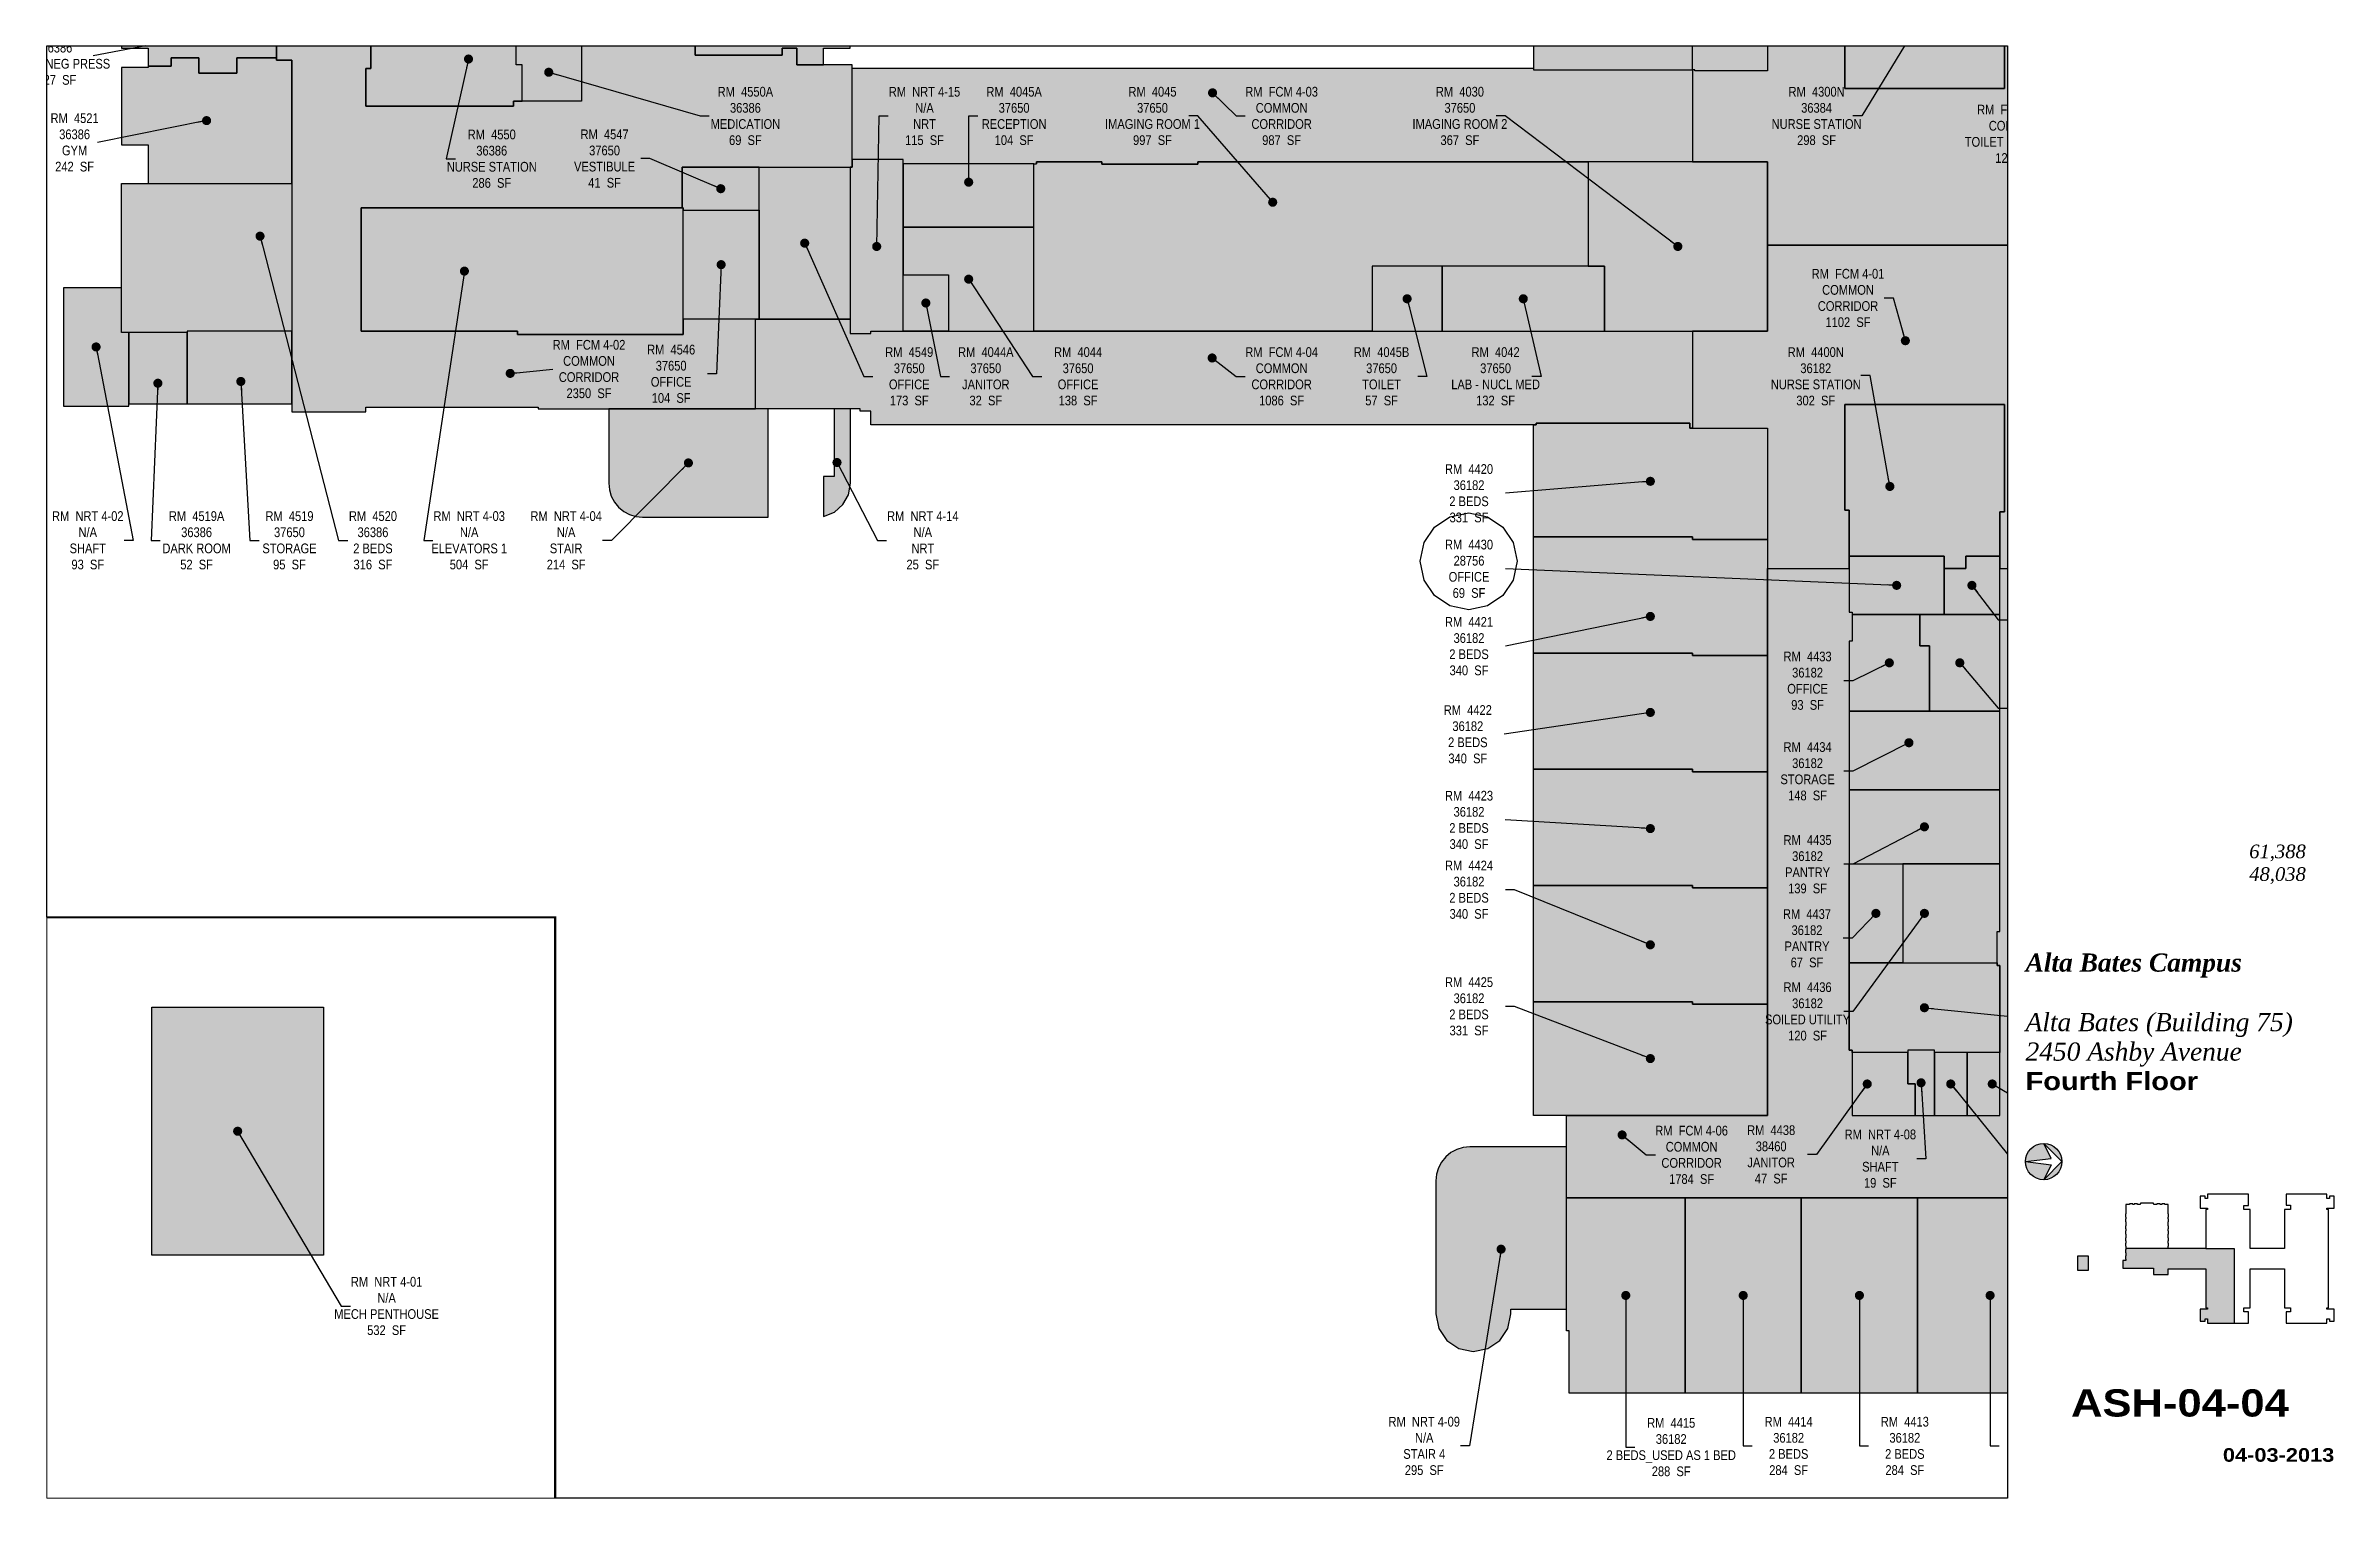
# Paper-space layout '04' of a CAD drawing. Header units: inches. Extents: x 0.9 to 16.7, y 0.5 to 10.5.
# The model-space entities are those that its viewports show. They can reach past a viewport. Long polylines and large blocks are cut down to what shows.
import ezdxf
from ezdxf.enums import TextEntityAlignment as Align

# ---------------------------------------------------------------- set-up
doc = ezdxf.new("R2010")
doc.units = ezdxf.units.IN
doc.header["$MEASUREMENT"] = 0
doc.layers.get('Defpoints').update_dxf_attribs({"color": 31})
for name, color, linetype in [('0-LABEL', 3, 'Continuous'), ('1-NRT', 200, 'Continuous'), ('1-NRT-PTN', 253, 'Continuous'), ('3-FCM', 190, 'Continuous'), ('3-FCM-PTN', 9, 'Continuous'), ('4-OCC', 6, 'Continuous'), ('4-OCC-PTN', 95, 'Continuous'), ('T-5', 5, 'Continuous'), ('T-8', 8, 'Continuous')]:
    doc.layers.add(name, color=color, linetype=linetype)
doc.layers.add('T-VWPRT', color=1, linetype='Continuous', plot=False)
doc.styles.add('ArialB', font='')
doc.styles.add('ArialN', font='ARIALN.TTF')
doc.styles.add('TimesI', font='timesi.ttf')
doc.styles.add('TimesIB', font='timesbi.ttf')
doc.styles.get('ArialB').set_extended_font_data('Arial Black')
doc.dimstyles.new('AB-195', dxfattribs={"dimscale": 195, "dimtxt": 0.070312, "dimasz": 0.0625, "dimexe": 0.0625, "dimexo": 0.125, "dimgap": 0.25, "dimtad": 0, "dimdec": 4, "dimrnd": 0.0625, "dimzin": 0, "dimdsep": 46, "dimlunit": 4, "dimtxsty": 'ArialN', "dimblk": 'ARCHTICK', "dimcen": 0.0625, "dimclrd": 256, "dimclre": 256, "dimclrt": 256, "dimadec": 0, "dimazin": 0, "dimtfac": 1, "dimtdec": 4, "dimtofl": 0, "dimtmove": 2, "dimatfit": 3, "dimldrblk": 'DOT', "dimfxl": 1, "dimfrac": 2, "dimtolj": 1, "dimtzin": 0, "dimlwd": -1, "dimlwe": -1, "dimarcsym": 0})

# ---------------------------------------------------------------- blocks, each defined once
blk = doc.blocks.new('n-arrow')
h = blk.add_hatch(color=256)
h.paths.add_polyline_path([(0, 0.125), (0.125, 0, 0.414214)])
h.paths.add_polyline_path([(0, 0.125, 0.414214), (-0.125, 0), (0.051, 0.022)])
h = blk.add_hatch(color=256)
h.paths.add_polyline_path([(0.051, -0.022), (-0.125, 0, 0.414214), (0, -0.125)])
h.paths.add_polyline_path([(0.125, 0), (0, -0.125, 0.414214)])
for p, q in [((-0.125, 0), (0.051, 0.022)), ((-0.125, 0), (0.051, -0.022)), ((0, 0.125), (0.125, 0)), ((0.051, 0.022), (0, 0.125)), ((0, -0.125), (0.125, 0)), ((0.051, -0.022), (0, -0.125))]:
    blk.add_line(p, q)
blk.add_circle((0, 0), 0.125)
blk = doc.blocks.new('AB-TB-text')
for tag, style, p in [('GROSS', 'TimesI', (1.93, 4.406)), ('USEABLE', 'TimesI', (1.93, 4.25)), ('DATE', 'ArialB', (2.125, 0.25))]:
    blk.add_attdef(tag, text='', height=0.0938, dxfattribs=dict(style=style)).set_placement(p, align=Align.RIGHT)
for tag, style, p in [('CAMPUS', 'TimesIB', (0, 3.75)), ('PAVILION', 'TimesI', (0, 3.547)), ('BUILDING', 'TimesI', (0, 3.34)), ('STREET', 'TimesI', (0, 3.137)), ('FLOOR', 'ArialB', (0, 2.934))]:
    blk.add_attdef(tag, text='', height=0.125, dxfattribs=dict(style=style)).set_placement(p, align=Align.TOP_LEFT)
at = {"style": 'ArialB'}
blk.add_attdef('DWG#', text='', height=0.188, dxfattribs=at).set_placement((1.062, 0.749), align=Align.TOP_CENTER)
blk = doc.blocks.new('_ArchTick')
at = {"const_width": 0.15}
blk.add_lwpolyline([(-0.5, -0.5), (0.5, 0.5)], dxfattribs=at)
blk = doc.blocks.new('_Dot')
at = {"lineweight": -2}
blk.add_line((-0.5, 0), (-1, 0), dxfattribs=at)
at = {"const_width": 0.5}
blk.add_lwpolyline([(-0.25, 0, 1), (0.25, 0, 1)], format="xyb", close=True, dxfattribs=at)

msp = doc.modelspace()

# ---------------------------------------------------------------- hatches: boundary and pattern name
at = {"layer": '1-NRT-PTN'}
for points in [[(3687, 3318), (3687, 3307.5), (3684, 3307.5), (3684, 3084), (3712, 3084), (3712, 3087.2), (3755.5, 3087.2), (3755.5, 3318)], [(1551.5, 3257.5), (1781.7, 3257.5), (1781.7, 2924.5), (1551.5, 2924.5)], [(3459.8, 3253), (3027.5, 3253), (3027.5, 3087.2), (3237.3, 3087.2), (3237.3, 3082.8), (3459.8, 3082.8)], [(2627.8, 3145.7), (2627.8, 2986.5), (2715.5, 2986.5), (2715.5, 3085.6), (2705.8, 3085.6), (2705.8, 3145.7)], [(5104.3, 2122), (5104.3, 2076.5), (5114, 2076.5), (5114, 2034.2), (5140, 2034.2), (5140, 2122)]]:
    msp.add_hatch(color=256, dxfattribs=at).paths.add_polyline_path(points)
h = msp.add_hatch(color=256, dxfattribs=at)
edge = h.paths.add_edge_path()
edge.add_line((3405.5, 2837.5), (3574, 2837.5))
edge.add_line((3574, 2837.5), (3574, 2898.5))
edge.add_line((3574, 2898.5), (3574, 2911))
edge.add_line((3574, 2911), (3574, 2983.2))
edge.add_line((3574, 2983.2), (3360, 2983.2))
edge.add_line((3360, 2983.2), (3360, 2976.7))
edge.add_line((3360, 2976.7), (3360, 2913))
edge.add_line((3360, 2913), (3360, 2883))
edge.add_arc((3405.5, 2883), 45.5, 179.9999, 270)
h = msp.add_hatch(color=256, dxfattribs=at)
edge = h.paths.add_edge_path()
edge.add_line((3684.5, 2883), (3684.5, 2983.2))
edge.add_line((3684.5, 2983.2), (3662.5, 2983.2))
edge.add_line((3662.5, 2983.2), (3662.5, 2892))
edge.add_line((3662.5, 2892), (3648.5, 2892))
edge.add_line((3648.5, 2892), (3648.5, 2838.5))
edge.add_arc((3639, 2883), 45.5, 282.0515, 360)
h = msp.add_hatch(color=256, dxfattribs=at)
edge = h.paths.add_edge_path()
edge.add_line((4646, 1774.2), (4646, 1992))
edge.add_line((4646, 1992), (4516, 1992))
edge.add_arc((4516, 1946.5), 45.5, 90, 180)
edge.add_line((4470.5, 1946.5), (4470.5, 1767.7))
edge.add_arc((4520.9, 1767.7), 50.4, 180, 360)
edge.add_line((4571.3, 1767.7), (4571.3, 1774.2))
edge.add_line((4571.3, 1774.2), (4646, 1774.2))
at = {"layer": '3-FCM-PTN'}
for points in [[(3458.7, 3253), (3458.7, 3307.5), (3687, 3307.5), (3687, 3444.7), (3612.5, 3444.7), (3612.5, 3467.5), (3593, 3467.5), (3593, 3457.7), (3476, 3457.7), (3476, 3519.5), (3456.5, 3519.5), (3456.5, 3682), (3476, 3682), (3476, 3808.7), (3456.5, 3808.7), (3456.5, 3908.7), (3355.8, 3908.7), (3355.8, 3851), (3349.3, 3851), (3349.3, 3838), (3040.5, 3838), (3040.5, 3909.5), (2933.3, 3909.5), (2933.3, 3805.5), (2913.8, 3805.5), (2913.8, 3678.7), (2933.3, 3678.7), (2933.3, 3568.3), (3040.5, 3568.3), (3040.5, 3610.5), (3060, 3610.5), (3060, 3662.5), (3040.5, 3662.5), (3040.5, 3717.7), (3066.5, 3717.7), (3066.5, 3753.5), (3323.3, 3753.5), (3323.3, 3717.7), (3349.3, 3717.7), (3349.3, 3568.2), (3323.3, 3568.2), (3323.3, 3396), (3232.3, 3396), (3232.3, 3389.5), (3034, 3389.5), (3034, 3440), (3040.5, 3440), (3040.5, 3568.2), (2933.3, 3568.2), (2933.3, 3516.2), (2913.8, 3516.2), (2913.8, 3451.2), (2934.3, 3451.2), (2934.3, 2979), (3033.8, 2979), (3033.8, 2985.3), (3265.3, 2985.3), (3265.3, 2983.2), (3557.2, 2983.2), (3557.2, 3103.5), (3459.8, 3103.5), (3459.8, 3082.8), (3237.3, 3082.8), (3237.3, 3087.2), (3027.5, 3087.2), (3027.5, 3253)], [(3687, 3318), (3687, 3440.5), (4601.5, 3440.5), (4601.5, 3438.2), (4815, 3438.3), (4815, 3314.7), (4151, 3314.7), (4151, 3311.5), (4022, 3311.5), (4022, 3314.7), (3934.3, 3314.7), (3934.3, 3312), (3755.5, 3311.5), (3755.5, 3318)], [(4915.8, 3202.6), (4915.8, 3087.2), (4815, 3087.2), (4815, 2957.2), (4915.8, 2957.2), (4915.8, 2768.7), (5025.5, 2768.7), (5025.5, 2846.8), (5019.8, 2846.8), (5019.8, 2988.8), (5234.3, 2988.8), (5234.3, 2844.8), (5227.8, 2844.8), (5227.8, 2768.7), (5338.3, 2768.7), (5338.3, 2957.2), (5387, 2957.2), (5387, 3090.5), (5370.8, 3090.5), (5370.8, 3155.5), (5335, 3155.5), (5335, 3202.6)], [(3557.2, 2983.2), (3557.2, 3103.5), (3684, 3103.5), (3684, 3084), (3712, 3084), (3712, 3087.2), (4815, 3087.2), (4815, 2957.2), (4811.8, 2957.2), (4811.8, 2963.7), (4605.5, 2963.7), (4605.5, 2961.5), (3711.9, 2961.5), (3712, 2980), (3697.5, 2980), (3697.5, 2983.2)], [(4915.8, 2768.7), (5025.5, 2768.7), (5025.5, 2710.2), (5029.5, 2710.2), (5029.5, 2671.2), (5025.5, 2671.2), (5025.5, 2122), (5029.5, 2122), (5029.5, 2034.2), (5227.8, 2034.2), (5227.8, 2235.7), (5224.5, 2235.7), (5224.5, 2281.2), (5227.8, 2281.2), (5227.8, 2768.7), (5338.3, 2768.7), (5338.3, 2034.2), (5500.8, 2034.2), (5500.8, 1923.7), (4646, 1923.7), (4646, 2034.2), (4915.8, 2034.2)]]:
    msp.add_hatch(color=256, dxfattribs=at).paths.add_polyline_path(points)
at = {"layer": '4-OCC-PTN'}
for color, points in [(237, [(5335, 3202.6), (5335, 3318), (5387, 3318), (5387, 3444.7), (5338.3, 3444.7), (5338.3, 4367.7), (5500.8, 4367.7), (5500.8, 4478.2), (5227.8, 4478.2), (5227.8, 3557.2), (5234.3, 3557.2), (5234.3, 3413.2), (5019.8, 3413.2), (5019.8, 3557.2), (5026.3, 3557.2), (5026.3, 4180), (5029.5, 4180), (5029.5, 4223), (5026.3, 4223), (5026.3, 4280), (5019.8, 4280), (5019.8, 4310.5), (5029.5, 4310.5), (5029.5, 4367.7), (5227.7, 4367.7), (5227.7, 4478.2), (4646, 4478.2), (4646, 4367.7), (4915.8, 4367.7), (4915.8, 3436.8), (4818.3, 3436.8), (4818.3, 3438.2), (4815, 3438.3), (4815, 3314.7), (4915.8, 3314.7), (4915.8, 3202.6)]), (21, [(2918.6, 3599.1), (2705.8, 3599.1), (2705.8, 3467.5), (2741.5, 3467.5), (2741.5, 3443.2), (2772.5, 3443.2), (2772.5, 3454.5), (2809.8, 3454.5), (2809.8, 3433.8), (2860.8, 3433.8), (2860.8, 3454.5), (2913.8, 3454.5), (2913.8, 3516.2), (2933.3, 3516.2), (2933.3, 3599.1)]), (21, [(3456.5, 3599.1), (3456.5, 3519.5), (3476, 3519.5), (3476, 3457.7), (3593, 3457.7), (3593, 3467.5), (3612.5, 3467.5), (3612.5, 3444.7), (3648.3, 3444.7), (3648.3, 3467.5), (3684, 3467.5), (3684, 3599.1)]), (237, [(5026.3, 3617), (5026.3, 3557.2), (5019.8, 3557.2), (5019.8, 3413.2), (5234.3, 3413.2), (5234.3, 3557.2), (5227.8, 3557.2), (5227.8, 3617)]), (21, [(3108.8, 3578), (3108.8, 3565), (3040.5, 3565), (3040.5, 3440), (3034, 3440), (3034, 3389.5), (3232.3, 3389.5), (3232.3, 3396), (3243.6, 3396), (3243.6, 3444.7), (3235.5, 3444.7), (3235.5, 3513), (3323.3, 3513), (3323.3, 3565), (3235.5, 3565), (3235.5, 3578)]), (237, [(4811.8, 3513), (4915.8, 3513), (4915.8, 3594.2), (4814.5, 3594.2), (4814.5, 3591), (4601.5, 3591), (4601.5, 3438.2), (4815, 3438.3), (4815, 3477.3), (4811.8, 3477.3)]), (21, [(3243.6, 3396), (3243.6, 3444.7), (3235.5, 3444.7), (3235.5, 3513), (3323.3, 3513), (3323.3, 3396)]), (237, [(4811.8, 3513), (4811.8, 3477.3), (4815, 3477.3), (4815, 3438.3), (4818.3, 3438.3), (4818.3, 3436.8), (4915.8, 3436.8), (4915.8, 3513)]), (21, [(2913.8, 3454.5), (2860.8, 3454.5), (2860.8, 3433.8), (2809.8, 3433.8), (2809.8, 3454.5), (2774, 3454.5), (2772.5, 3454.5), (2772.5, 3444.7), (2772.5, 3443.2), (2741.5, 3443.2), (2741.5, 3441.5), (2705.8, 3441.5), (2705.8, 3337.5), (2741.5, 3337.5), (2741.5, 3285.5), (2934.3, 3285.5), (2934.3, 3451.2), (2913.8, 3451.2)]), (57, [(3459.8, 3249.8), (3562.1, 3249.8), (3562.1, 3307.5), (3458.7, 3307.5), (3458.7, 3253), (3459.8, 3253)]), (57, [(3562.1, 3307.5), (3684, 3307.5), (3684, 3103.5), (3562.1, 3103.5)]), (57, [(3931, 3273), (3931, 3312), (3755.5, 3312), (3755.5, 3227), (3931, 3227)]), (57, [(4385, 3174.4), (4385, 3087.2), (3931, 3087.2), (3931, 3312), (3934.3, 3312), (3934.3, 3314.7), (4022, 3314.7), (4022, 3311.5), (4151, 3311.5), (4151, 3314.7), (4675.3, 3314.7), (4675.3, 3174.4), (4385, 3174.4)]), (57, [(4675.3, 3314.7), (4675.3, 3174.4), (4696.9, 3174.4), (4696.9, 3087.2), (4915.8, 3087.2), (4915.8, 3314.7)]), (21, [(2715.5, 3085.6), (2705.8, 3085.6), (2705.8, 3282.2), (2705.8, 3285.5), (2934.3, 3285.5), (2934.3, 3087.2), (2793.8, 3087.2), (2793.8, 3085.6)]), (57, [(3562.1, 3249.8), (3562.1, 3103.5), (3459.8, 3103.5), (3459.8, 3249.8)]), (57, [(3816.2, 3087.2), (3931, 3087.2), (3931, 3227), (3755.5, 3227), (3755.5, 3162.9), (3816.2, 3162.9)]), (57, [(4385, 3174.4), (4385, 3087.2), (4479.1, 3087.2), (4479.1, 3174.4), (4385, 3174.4)]), (57, [(4479.1, 3174.4), (4479.1, 3087.2), (4696.9, 3087.2), (4696.9, 3174.4)]), (57, [(3816.2, 3162.9), (3816.2, 3087.2), (3755.5, 3087.2), (3755.5, 3162.9)]), (21, [(2715.5, 3085.6), (2715.5, 2989.7), (2793.8, 2989.7), (2793.8, 3085.6)]), (57, [(2933.5, 3087.2), (2793.8, 3087.2), (2793.8, 2989.7), (2934.3, 2989.7), (2934.3, 3087.2)]), (208, [(5019.8, 2988.8), (5019.8, 2846.8), (5025.5, 2846.8), (5025.5, 2785), (5153, 2785), (5153, 2772), (5153, 2768.7), (5182.3, 2768.7), (5182.3, 2785), (5227.8, 2785), (5227.8, 2844.8), (5234.3, 2844.8), (5234.3, 2988.8)]), (208, [(4915.8, 2807.7), (4815, 2807.7), (4815, 2811), (4601.5, 2811), (4601.5, 2961.5), (4605.5, 2961.5), (4605.5, 2963.7), (4811.8, 2963.7), (4811.8, 2957.2), (4915.8, 2957.2)]), (208, [(4915.8, 2651.7), (4815, 2651.7), (4815, 2655), (4601.5, 2655), (4601.5, 2811), (4815, 2811), (4815, 2807.7), (4915.8, 2807.7)]), (22, [(5029.5, 2707), (5153, 2707), (5153, 2785), (5025.5, 2785), (5025.5, 2710.2), (5029.5, 2710.2)]), (208, [(5153, 2707), (5227.8, 2707), (5227.8, 2785), (5182.3, 2785), (5182.3, 2768.7), (5153, 2768.7)]), (208, [(5133.5, 2577), (5133.5, 2664.7), (5120.5, 2664.7), (5120.5, 2687.5), (5120.5, 2707), (5029.5, 2707), (5029.5, 2671.2), (5025.5, 2671.2), (5025.5, 2577)]), (53, [(5120.5, 2707), (5120.5, 2687.5), (5120.5, 2664.7), (5133.5, 2664.7), (5133.5, 2577), (5227.8, 2577), (5227.8, 2707)]), (208, [(4915.8, 2495.7), (4815, 2495.7), (4815, 2499), (4601.5, 2499), (4601.5, 2655), (4815, 2655), (4815, 2651.7), (4915.8, 2651.7)]), (208, [(5025.5, 2471.4), (5227.8, 2471.4), (5227.8, 2577), (5025.5, 2577)]), (208, [(4915.8, 2339.7), (4815, 2339.7), (4815, 2343), (4601.5, 2343), (4601.5, 2499), (4815, 2499), (4815, 2495.7), (4915.8, 2495.7)]), (208, [(5025.5, 2471.4), (5025.5, 2372.2), (5227.8, 2372.2), (5227.8, 2471.4)]), (208, [(5097.5, 2239), (5025.5, 2239), (5025.5, 2372.2), (5097.5, 2372.2)]), (208, [(5097.5, 2239), (5224.5, 2239), (5224.5, 2281.2), (5227.8, 2281.2), (5227.8, 2372.2), (5097.5, 2372.2)]), (208, [(4915.8, 2183.7), (4815, 2183.7), (4815, 2187), (4601.5, 2187), (4601.5, 2343), (4815, 2343), (4815, 2339.7), (4915.8, 2339.7)]), (53, [(5227.8, 2118.7), (5140, 2118.7), (5140, 2122), (5104.3, 2122), (5104.3, 2118.7), (5029.5, 2118.7), (5029.5, 2122), (5025.5, 2122), (5025.5, 2239), (5224.5, 2239), (5224.5, 2235.7), (5227.8, 2235.7)]), (208, [(4915.8, 2183.7), (4915.8, 2034.2), (4601.5, 2034.2), (4601.5, 2187), (4815, 2187), (4815, 2183.7)]), (201, [(5114, 2034.2), (5114, 2076.5), (5104.3, 2076.5), (5104.3, 2118.7), (5029.5, 2118.7), (5029.5, 2034.2)]), (208, [(5183.9, 2034.2), (5183.9, 2118.7), (5140, 2118.7), (5140, 2034.2)]), (53, [(5183.9, 2034.2), (5227.8, 2034.2), (5227.8, 2118.7), (5183.9, 2118.7)]), (208, [(4805.3, 1923.7), (4805.3, 1661.5), (4649.5, 1661.5), (4649.5, 1745), (4646, 1745), (4646, 1923.7)]), (208, [(4961.3, 1923.7), (4961.3, 1661.5), (4805.3, 1661.5), (4805.3, 1923.7)]), (208, [(5117.3, 1923.7), (5117.3, 1661.5), (4961.3, 1661.5), (4961.3, 1923.7)]), (208, [(5273.3, 1923.7), (5273.3, 1661.5), (5117.3, 1661.5), (5117.3, 1923.7)])]:
    msp.add_hatch(color=color, dxfattribs=at).paths.add_polyline_path(points)

# ---------------------------------------------------------------- linework, layer by layer
at = {"layer": '1-NRT'}
for points in [[(3687, 3318), (3687, 3307.5), (3684, 3307.5), (3684, 3084), (3712, 3084), (3712, 3087.2), (3755.5, 3087.2), (3755.5, 3318)], [(1551.5, 3257.5), (1781.7, 3257.5), (1781.7, 2924.5), (1551.5, 2924.5)], [(3459.8, 3253), (3027.5, 3253), (3027.5, 3087.2), (3237.3, 3087.2), (3237.3, 3082.8), (3459.8, 3082.8)], [(2627.8, 3145.7), (2627.8, 2986.5), (2715.5, 2986.5), (2715.5, 3085.6), (2705.8, 3085.6), (2705.8, 3145.7)], [(5104.3, 2122), (5104.3, 2076.5), (5114, 2076.5), (5114, 2034.2), (5140, 2034.2), (5140, 2122)]]:
    msp.add_lwpolyline(points, close=True, dxfattribs=at)
for points in [[(3405.5, 2837.5), (3574, 2837.5), (3574, 2898.5), (3574, 2911), (3574, 2983.2), (3360, 2983.2), (3360, 2976.7), (3360, 2976.7), (3360, 2913), (3360, 2913), (3360, 2883, 0.414214)], [(3684.5, 2883), (3684.5, 2983.2), (3662.5, 2983.2), (3662.5, 2892), (3648.5, 2892), (3648.5, 2838.5, 0.353866)], [(4646, 1774.2), (4646, 1992), (4516, 1992, 0.414214), (4470.5, 1946.5), (4470.5, 1767.7, 1), (4571.3, 1767.7), (4571.3, 1774.2)]]:
    msp.add_lwpolyline(points, format="xyb", close=True, dxfattribs=at)
at = {"layer": '3-FCM'}
for points in [[(3323.3, 3568.2), (3323.3, 3396), (3232.3, 3396), (3232.3, 3389.5), (3034, 3389.5), (3034, 3440), (3040.5, 3440), (3040.5, 3568.2)], [(2913.8, 3516.2), (2913.8, 3451.2), (2934.3, 3451.2), (2934.3, 2979), (3033.8, 2979), (3033.8, 2985.3), (3265.3, 2985.3), (3265.3, 2983.2), (3557.2, 2983.2), (3557.2, 3103.5), (3459.8, 3103.5), (3459.8, 3082.8), (3237.3, 3082.8), (3237.3, 3087.2), (3027.5, 3087.2), (3027.5, 3253), (3458.7, 3253), (3458.7, 3253), (3458.7, 3307.5), (3687, 3307.5), (3687, 3444.7), (3612.5, 3444.7), (3612.5, 3467.5), (3593, 3467.5), (3593, 3457.7), (3476, 3457.7), (3476, 3519.5)]]:
    msp.add_lwpolyline(points, dxfattribs=at)
for points in [[(3687, 3318), (3687, 3440.5), (4601.5, 3440.5), (4601.5, 3438.2), (4815, 3438.3), (4815, 3314.7), (4151, 3314.7), (4151, 3311.5), (4022, 3311.5), (4022, 3314.7), (3934.3, 3314.7), (3934.3, 3312), (3755.5, 3311.5), (3755.5, 3318)], [(4915.8, 3202.6), (4915.8, 3087.2), (4815, 3087.2), (4815, 2957.2), (4915.8, 2957.2), (4915.8, 2768.7), (5025.5, 2768.7), (5025.5, 2846.8), (5019.8, 2846.8), (5019.8, 2988.8), (5234.3, 2988.8), (5234.3, 2844.8), (5227.8, 2844.8), (5227.8, 2768.7), (5338.3, 2768.7), (5338.3, 2957.2), (5387, 2957.2), (5387, 3090.5), (5370.8, 3090.5), (5370.8, 3155.5), (5335, 3155.5), (5335, 3202.6)], [(3557.2, 2983.2), (3557.2, 3103.5), (3684, 3103.5), (3684, 3084), (3712, 3084), (3712, 3087.2), (4815, 3087.2), (4815, 2957.2), (4811.8, 2957.2), (4811.8, 2963.7), (4605.5, 2963.7), (4605.5, 2961.5), (3711.9, 2961.5), (3712, 2980), (3697.5, 2980), (3697.5, 2983.2)], [(4915.8, 2768.7), (5025.5, 2768.7), (5025.5, 2710.2), (5029.5, 2710.2), (5029.5, 2671.2), (5025.5, 2671.2), (5025.5, 2122), (5029.5, 2122), (5029.5, 2034.2), (5227.8, 2034.2), (5227.8, 2235.7), (5224.5, 2235.7), (5224.5, 2281.2), (5227.8, 2281.2), (5227.8, 2768.7), (5338.3, 2768.7), (5338.3, 2034.2), (5500.8, 2034.2), (5500.8, 1923.7), (4646, 1923.7), (4646, 2034.2), (4915.8, 2034.2)]]:
    msp.add_lwpolyline(points, close=True, dxfattribs=at)
at = {"layer": '4-OCC'}
for points in [[(5234.3, 3557.2), (5234.3, 3413.2), (5019.8, 3413.2), (5019.8, 3557.2)], [(4915.8, 4367.7), (4915.8, 3436.8), (4818.3, 3436.8), (4818.3, 3438.2), (4815, 3438.3), (4815, 3314.7), (4915.8, 3314.7), (4915.8, 3202.6), (5335, 3202.6)], [(4815, 3438.3), (4815, 3474.1), (4815, 3477.3), (4811.8, 3477.3), (4811.8, 3513), (4915.8, 3513), (4915.8, 3436.8), (4818.3, 3436.8), (4818.3, 3438.3), (4815, 3438.3)], [(2913.8, 3454.5), (2860.8, 3454.5), (2860.8, 3433.8), (2809.8, 3433.8), (2809.8, 3454.5), (2774, 3454.5), (2772.5, 3454.5), (2772.5, 3444.7), (2772.5, 3443.2), (2741.5, 3443.2), (2741.5, 3441.5), (2705.8, 3441.5), (2705.8, 3337.5), (2741.5, 3337.5), (2741.5, 3285.5), (2934.3, 3285.5), (2934.3, 3451.2), (2913.8, 3451.2), (2913.8, 3454.5)], [(4915.8, 2651.7), (4815, 2651.7), (4815, 2655), (4601.5, 2655), (4601.5, 2811), (4815, 2811), (4815, 2807.7), (4915.8, 2807.7), (4915.8, 2651.7)], [(5029.5, 2707), (5153, 2707), (5153, 2785), (5025.5, 2785), (5025.5, 2710.2), (5029.5, 2710.2), (5029.5, 2707)], [(5133.5, 2577), (5133.5, 2664.7), (5120.5, 2664.7), (5120.5, 2687.5), (5120.5, 2687.5), (5120.5, 2707), (5029.5, 2707), (5029.5, 2671.2), (5025.5, 2671.2), (5025.5, 2577), (5133.5, 2577)], [(5097.5, 2239), (5224.5, 2239), (5224.5, 2281.2), (5227.8, 2281.2), (5227.8, 2372.2), (5097.5, 2372.2), (5097.5, 2239)]]:
    msp.add_lwpolyline(points, dxfattribs=at)
for points in [[(2918.6, 3599.1), (2705.8, 3599.1), (2705.8, 3467.5), (2741.5, 3467.5), (2741.5, 3443.2), (2772.5, 3443.2), (2772.5, 3454.5), (2809.8, 3454.5), (2809.8, 3433.8), (2860.8, 3433.8), (2860.8, 3454.5), (2913.8, 3454.5), (2913.8, 3516.2), (2933.3, 3516.2), (2933.3, 3599.1)], [(3456.5, 3599.1), (3456.5, 3519.5), (3476, 3519.5), (3476, 3457.7), (3593, 3457.7), (3593, 3467.5), (3612.5, 3467.5), (3612.5, 3444.7), (3648.3, 3444.7), (3648.3, 3467.5), (3684, 3467.5), (3684, 3599.1)], [(5026.3, 3617), (5026.3, 3557.2), (5019.8, 3557.2), (5019.8, 3413.2), (5234.3, 3413.2), (5234.3, 3557.2), (5227.8, 3557.2), (5227.8, 3617)], [(3108.8, 3578), (3108.8, 3565), (3040.5, 3565), (3040.5, 3440), (3034, 3440), (3034, 3389.5), (3232.3, 3389.5), (3232.3, 3396), (3243.6, 3396), (3243.6, 3444.7), (3235.5, 3444.7), (3235.5, 3513), (3323.3, 3513), (3323.3, 3565), (3235.5, 3565), (3235.5, 3578)], [(4915.8, 3594.2), (4814.5, 3594.2), (4814.5, 3591), (4601.5, 3591), (4601.5, 3438.2), (4815, 3438.3), (4815, 3477.3), (4811.8, 3477.3), (4811.8, 3513), (4915.8, 3513)], [(3243.6, 3396), (3243.6, 3444.7), (3235.5, 3444.7), (3235.5, 3513), (3323.3, 3513), (3323.3, 3396)], [(3459.8, 3249.8), (3562.1, 3249.8), (3562.1, 3307.5), (3458.7, 3307.5), (3458.7, 3253), (3459.8, 3253), (3459.8, 3249.8)], [(3562.1, 3307.5), (3684, 3307.5), (3684, 3103.5), (3562.1, 3103.5)], [(3931, 3273), (3931, 3312), (3755.5, 3312), (3755.5, 3227), (3931, 3227)], [(4385, 3174.4), (4385, 3087.2), (3931, 3087.2), (3931, 3312), (3934.3, 3312), (3934.3, 3314.7), (4022, 3314.7), (4022, 3311.5), (4151, 3311.5), (4151, 3314.7), (4675.3, 3314.7), (4675.3, 3174.4), (4675.3, 3174.4), (4675.3, 3174.4), (4385, 3174.4)], [(4675.3, 3314.7), (4675.3, 3174.4), (4696.9, 3174.4), (4696.9, 3087.2), (4915.8, 3087.2), (4915.8, 3314.7), (4675.3, 3314.7)], [(2715.5, 3085.6), (2705.8, 3085.6), (2705.8, 3282.2), (2705.8, 3285.5), (2934.3, 3285.5), (2934.3, 3087.2), (2793.8, 3087.2), (2793.8, 3085.6)], [(3562.1, 3249.8), (3562.1, 3103.5), (3459.8, 3103.5), (3459.8, 3249.8)], [(3816.2, 3087.2), (3931, 3087.2), (3931, 3227), (3755.5, 3227), (3755.5, 3162.9), (3816.2, 3162.9)], [(4385, 3174.4), (4385, 3087.2), (4479.1, 3087.2), (4479.1, 3174.4), (4385, 3174.4)], [(4479.1, 3174.4), (4479.1, 3087.2), (4696.9, 3087.2), (4696.9, 3174.4), (4479.1, 3174.4)], [(3816.2, 3162.9), (3816.2, 3087.2), (3755.5, 3087.2), (3755.5, 3162.9), (3816.2, 3162.9)], [(2715.5, 3085.6), (2715.5, 2989.7), (2793.8, 2989.7), (2793.8, 3085.6)], [(2933.5, 3087.2), (2793.8, 3087.2), (2793.8, 2989.7), (2934.3, 2989.7), (2934.3, 3087.2)], [(5019.8, 2988.8), (5019.8, 2846.8), (5025.5, 2846.8), (5025.5, 2785), (5153, 2785), (5153, 2772), (5153, 2768.7), (5182.3, 2768.7), (5182.3, 2785), (5227.8, 2785), (5227.8, 2844.8), (5234.3, 2844.8), (5234.3, 2988.8)], [(4915.8, 2807.7), (4815, 2807.7), (4815, 2811), (4601.5, 2811), (4601.5, 2961.5), (4605.5, 2961.5), (4605.5, 2963.7), (4811.8, 2963.7), (4811.8, 2957.2), (4915.8, 2957.2)], [(5153, 2707), (5227.8, 2707), (5227.8, 2785), (5182.3, 2785), (5182.3, 2768.7), (5153, 2768.7)], [(5120.5, 2707), (5120.5, 2687.5), (5120.5, 2687.5), (5120.5, 2664.7), (5133.5, 2664.7), (5133.5, 2577), (5227.8, 2577), (5227.8, 2707)], [(4915.8, 2495.7), (4815, 2495.7), (4815, 2499), (4601.5, 2499), (4601.5, 2655), (4815, 2655), (4815, 2651.7), (4915.8, 2651.7)], [(5025.5, 2471.4), (5227.8, 2471.4), (5227.8, 2577), (5025.5, 2577)], [(4915.8, 2339.7), (4815, 2339.7), (4815, 2343), (4601.5, 2343), (4601.5, 2499), (4815, 2499), (4815, 2495.7), (4915.8, 2495.7)], [(5025.5, 2471.4), (5025.5, 2372.2), (5227.8, 2372.2), (5227.8, 2471.4)], [(5097.5, 2239), (5025.5, 2239), (5025.5, 2372.2), (5097.5, 2372.2)], [(4915.8, 2183.7), (4815, 2183.7), (4815, 2187), (4601.5, 2187), (4601.5, 2343), (4815, 2343), (4815, 2339.7), (4915.8, 2339.7)], [(5227.8, 2118.7), (5140, 2118.7), (5140, 2122), (5104.3, 2122), (5104.3, 2118.7), (5029.5, 2118.7), (5029.5, 2122), (5025.5, 2122), (5025.5, 2239), (5224.5, 2239), (5224.5, 2235.7), (5227.8, 2235.7)], [(4915.8, 2183.7), (4915.8, 2034.2), (4601.5, 2034.2), (4601.5, 2187), (4815, 2187), (4815, 2183.7)], [(5114, 2034.2), (5114, 2076.5), (5104.3, 2076.5), (5104.3, 2118.7), (5029.5, 2118.7), (5029.5, 2034.2)], [(5183.9, 2034.2), (5183.9, 2118.7), (5140, 2118.7), (5140, 2034.2)], [(5183.9, 2034.2), (5227.8, 2034.2), (5227.8, 2118.7), (5183.9, 2118.7)], [(4805.3, 1923.7), (4805.3, 1661.5), (4649.5, 1661.5), (4649.5, 1745), (4646, 1745), (4646, 1923.7)], [(4961.3, 1923.7), (4961.3, 1661.5), (4805.3, 1661.5), (4805.3, 1923.7)], [(5117.3, 1923.7), (5117.3, 1661.5), (4961.3, 1661.5), (4961.3, 1923.7)], [(5273.3, 1923.7), (5273.3, 1661.5), (5117.3, 1661.5), (5117.3, 1923.7)]]:
    msp.add_lwpolyline(points, close=True, dxfattribs=at)
at = {"layer": 'Defpoints'}
msp.add_circle((4514.7, 2778.3), 65, dxfattribs=at)

# ---------------------------------------------------------------- texts
at = {"layer": '0-LABEL', "char_height": 13, "attachment_point": 5, "style": 'ArialN'}
for s, insert in [('RM  4551\\P36386\\PCLEAN UTILITY\\P61  SF', (3402.9, 3516.6)), ('RM  4522\\P36386\\P1 BED - NEG PRESS\\P227  SF', (2619, 3457.1)), ('RM  4550A\\P36386\\PMEDICATION\\P69  SF', (3543.5, 3376.2)), ('RM  NRT 4-15\\PN/A\\PNRT\\P115  SF', (3784, 3376.2)), ('RM  4045A\\P37650\\PRECEPTION\\P104  SF', (3904.3, 3376.2)), ('RM  4045\\P37650\\PIMAGING ROOM 1\\P997  SF', (4090.1, 3376.2)), ('RM  FCM 4-03\\PCOMMON\\PCORRIDOR\\P987  SF', (4263.5, 3376.2)), ('RM  4030\\P37650\\PIMAGING ROOM 2\\P367  SF', (4502.9, 3376.2)), ('RM  4300N\\P36384\\PNURSE STATION\\P298  SF', (4981.8, 3376.2)), ('RM  FCM 4023\\PCOMMON\\PTOILET - WOMENS\\P123  SF', (5247.8, 3352.2)), ('RM  4521\\P36386\\PGYM\\P242  SF', (2642.8, 3340.7)), ('RM  4550\\P36386\\PNURSE STATION\\P286  SF', (3202.9, 3318.8)), ('RM  4547\\P37650\\PVESTIBULE\\P41  SF', (3354.4, 3319)), ('RM  FCM 4-01\\PCOMMON\\PCORRIDOR\\P1102  SF', (5024, 3131.8)), ('RM  FCM 4-02\\PCOMMON\\PCORRIDOR\\P2350  SF', (3333.5, 3036.4)), ('RM  4546\\P37650\\POFFICE\\P104  SF', (3443.8, 3030)), ('RM  4549\\P37650\\POFFICE\\P173  SF', (3763.5, 3026.6)), ('RM  4044A\\P37650\\PJANITOR\\P32  SF', (3866.3, 3026.6)), ('RM  4044\\P37650\\POFFICE\\P138  SF', (3990.2, 3026.6)), ('RM  FCM 4-04\\PCOMMON\\PCORRIDOR\\P1086  SF', (4263.5, 3026.6)), ('RM  4045B\\P37650\\PTOILET\\P57  SF', (4397.7, 3026.6)), ('RM  4042\\P37650\\PLAB - NUCL MED\\P132  SF', (4550.8, 3026.6)), ('RM  4400N\\P36182\\PNURSE STATION\\P302  SF', (4980.7, 3026.6)), ('RM  NRT 4-01\\PN/A\\PMECH PENTHOUSE\\P532  SF', (1866.6, 2856.3)), ('RM  4420\\P36182\\P2 BEDS\\P331  SF', (4515.1, 2869.6)), ('RM  NRT 4-02\\PN/A\\PSHAFT\\P93  SF', (2660.5, 2806.4)), ('RM  4519A\\P36386\\PDARK ROOM\\P52  SF', (2806.6, 2806.4)), ('RM  4519\\P37650\\PSTORAGE\\P95  SF', (2931.3, 2806.4)), ('RM  4520\\P36386\\P2 BEDS\\P316  SF', (3043.4, 2806.4)), ('RM  NRT 4-03\\PN/A\\PELEVATORS 1\\P504  SF', (3172.6, 2806.4)), ('RM  NRT 4-04\\PN/A\\PSTAIR\\P214  SF', (3302.8, 2806.4)), ('RM  NRT 4-14\\PN/A\\PNRT\\P25  SF', (3781.7, 2806.4)), ('RM  4430\\P28756\\POFFICE\\P69  SF', (4515.1, 2768.2)), ('RM  4431\\P36182\\PDICTATION\\P37  SF', (5286.7, 2699.5)), ('RM  4421\\P36182\\P2 BEDS\\P340  SF', (4515.1, 2664.3)), ('RM  4433\\P36182\\POFFICE\\P93  SF', (4969.7, 2617.9)), ('RM  4422\\P36182\\P2 BEDS\\P340  SF', (4513.5, 2546)), ('RM  4434\\P36182\\PSTORAGE\\P148  SF', (4969.7, 2496.3)), ('RM  4423\\P36182\\P2 BEDS\\P340  SF', (4515.1, 2431)), ('RM  4435\\P36182\\PPANTRY\\P139  SF', (4969.7, 2371.5)), ('RM  4424\\P36182\\P2 BEDS\\P340  SF', (4515.1, 2337.3)), ('RM  4437\\P36182\\PPANTRY\\P67  SF', (4968.9, 2272.1)), ('RM  4425\\P36182\\P2 BEDS\\P331  SF', (4515.1, 2180.7)), ('RM  4436\\P36182\\PSOILED UTILITY\\P120  SF', (4969.7, 2173.9)), ('RM  FCM 4-06\\PCOMMON\\PCORRIDOR\\P1784  SF', (4814, 1981.3)), ('RM  4438\\P38460\\PJANITOR\\P47  SF', (4920.8, 1981.9)), ('RM  NRT 4-08\\PN/A\\PSHAFT\\P19  SF', (5067.4, 1976.2)), ('RM  NRT 4-09\\PN/A\\PSTAIR 4\\P295  SF', (4455, 1590.5)), ('RM  4414\\P36182\\P2 BEDS\\P284  SF', (4944.3, 1590.5)), ('RM  4413\\P36182\\P2 BEDS\\P284  SF', (5100.3, 1590.5)), ('RM  4412\\P36182\\P2 BEDS\\P284  SF', (5275.8, 1590.5)), ('RM  4415\\P36182\\P2 BEDS_USED AS 1 BED\\P288  SF', (4786.6, 1588.9))]:
    msp.add_mtext(s, dxfattribs=dict(at, insert=insert))

# ---------------------------------------------------------------- leaders
at = {"layer": '0-LABEL', "annotation_type": 0, "has_hookline": 1}
for points, hookline_direction, text_width in [([(4870.1, 3483.5), (4559.5, 3744.5), (4547.3, 3744.5)], 1, 91.1), ([(5127, 3515.1), (5042.7, 3376.2), (5030.5, 3376.2)], 1, 118.4), ([(2803.4, 3482.8), (2667.8, 3457.1)], 1, 140.8), ([(3171.7, 3452.7), (3141.9, 3318.8), (3154.1, 3318.8)], 0, 118.4), ([(3279.4, 3434.9), (3482.6, 3376.2), (3494.8, 3376.2)], 0, 91.1), ([(4170.7, 3407.3), (4202.5, 3376.2), (4214.7, 3376.2)], 0, 95.8), ([(2820, 3370), (2673.5, 3340.7)], 1, 60.7), ([(3719.8, 3201), (3723.1, 3376.2), (3735.3, 3376.2)], 0, 94.2), ([(3843.3, 3287.3), (3843.3, 3376.2), (3855.5, 3376.2)], 0, 84.5), ([(4251.5, 3260.4), (4151, 3376.2), (4138.8, 3376.2)], 1, 123.3), ([(4795.5, 3201), (4563.8, 3376.2), (4551.6, 3376.2)], 1, 125.2), ([(5388.6, 3235.1), (5320.9, 3352.2), (5308.8, 3352.2)], 1, 132.9), ([(3510.4, 3278.6), (3415.3, 3319), (3403.1, 3319)], 1, 81.1), ([(2891.8, 3214.9), (2997.3, 2806.4), (3009.5, 2806.4)], 0, 62.7), ([(3623.1, 3205.5), (3702.6, 3026.6), (3714.8, 3026.6)], 0, 62.7), ([(3166.2, 3167.9), (3111.7, 2806.4), (3123.9, 2806.4)], 0, 97.9), ([(3510.9, 3176.6), (3504.7, 3030), (3492.5, 3030)], 1, 62.7), ([(3843.3, 3157.1), (3929.2, 3026.6), (3941.4, 3026.6)], 0, 62.7), ([(4432, 3130.8), (4458.6, 3026.6), (4446.4, 3026.6)], 1, 72.6), ([(4588, 3130.8), (4611.8, 3026.6), (4599.6, 3026.6)], 1, 117.3), ([(3785.8, 3125.1), (3805.4, 3026.6), (3817.6, 3026.6)], 0, 73.4), ([(5101, 3074.5), (5084.9, 3131.8), (5072.7, 3131.8)], 1, 93.7), ([(1666.6, 3091), (1805.7, 2856.3), (1817.9, 2856.3)], 0, 138.7), ([(2671.6, 3066.1), (2721.5, 2806.4), (2709.3, 2806.4)], 1, 94), ([(4170.2, 3051.3), (4202.5, 3026.6), (4214.7, 3026.6)], 0, 95.8), ([(2754.6, 3017.4), (2745.7, 2806.4), (2757.9, 2806.4)], 0, 89.6), ([(2866, 3019.8), (2878.2, 2806.4), (2890.4, 2806.4)], 0, 71.3), ([(3227.7, 3030.6), (3284.8, 3036.4)], 0, 95.7), ([(5080.2, 2878.8), (5053.6, 3027.7), (5041.4, 3027.7)], 1, 118.4), ([(3467, 2910.4), (3363.8, 2806.4), (3351.6, 2806.4)], 1, 94.1), ([(3666.5, 2910.9), (3720.7, 2806.4), (3732.9, 2806.4)], 0, 94.1), ([(4758.6, 2885.7), (4563.9, 2869.6)], 1, 62.7), ([(5089.3, 2746), (4563.9, 2768.2)], 1, 62.7), ([(5190.4, 2746), (5225.8, 2699.5), (5238, 2699.5)], 0, 77.9), ([(4758.6, 2704.3), (4563.9, 2664.3)], 1, 60.7), ([(5079.5, 2642), (5030.6, 2617.9), (5018.4, 2617.9)], 1, 62.7), ([(5174.1, 2642), (5225.8, 2581.2), (5238, 2581.2)], 0, 62.6), ([(4758.6, 2575.4), (4562.2, 2546)], 1, 62.6), ([(5105.8, 2534.7), (5030.6, 2496.3), (5018.4, 2496.3)], 1, 71.3), ([(4758.6, 2419.4), (4563.8, 2431)], 1, 62.7), ([(5126.6, 2421.8), (5030.6, 2371.5), (5018.4, 2371.5)], 1, 62.8), ([(4758.6, 2263.4), (4576.1, 2337.3), (4563.9, 2337.3)], 1, 62.7), ([(5126.6, 2305.6), (5030.6, 2173.9), (5018.4, 2173.9)], 1, 113.4), ([(5061.5, 2305.6), (5029.8, 2272.1), (5017.6, 2272.1)], 1, 62.7), ([(5126.6, 2178.9), (5728.2, 2118.9)], 0, 62.7), ([(4758.6, 2110.6), (4576.1, 2180.7), (4563.9, 2180.7)], 1, 62.8), ([(5049.8, 2076.5), (4981.7, 1981.9), (4969.5, 1981.9)], 1, 63.1), ([(5122.1, 2078.1), (5128.3, 1976.2), (5116.2, 1976.2)], 1, 94.2), ([(5161.9, 2076.5), (5245.9, 1973), (5258.1, 1973)], 0, 74.2), ([(5217.7, 2076.5), (5385.3, 1978.5), (5397.5, 1978.5)], 0, 71.3), ([(4720.7, 2008.1), (4753.1, 1981.3), (4765.3, 1981.3)], 0, 95.8), ([(4558.2, 1854.7), (4515.9, 1590.5), (4503.7, 1590.5)], 1, 94.2), ([(4725.6, 1792.6), (4725.7, 1588.9), (4737.9, 1588.9)], 0, 172.6), ([(4883.3, 1792.6), (4883.3, 1590.5), (4895.5, 1590.5)], 0, 62.7), ([(5039.3, 1792.6), (5039.3, 1590.5), (5051.5, 1590.5)], 0, 62.7), ([(5214.8, 1792.6), (5214.9, 1590.5), (5227, 1590.5)], 0, 62.6)]:
    msp.add_leader(points, dimstyle='AB-195', dxfattribs=dict(at, hookline_direction=hookline_direction, text_width=text_width))

psp = doc.layouts.new('04')

# ---------------------------------------------------------------- hatches: boundary and pattern name
at = {"layer": 'T-8'}
h = psp.add_hatch(color=256, dxfattribs=at)
h.paths.add_polyline_path([(15.998, 2.218), (15.804, 2.218), (15.545, 2.218), (15.253, 2.218), (15.253, 2.212), (15.25, 2.212), (15.25, 2.188), (15.253, 2.188), (15.253, 2.169), (15.25, 2.169), (15.25, 2.146), (15.253, 2.146), (15.253, 2.135), (15.232, 2.135), (15.232, 2.084), (15.443, 2.084), (15.443, 2.04), (15.544, 2.04), (15.544, 2.079), (15.804, 2.079), (15.804, 1.81), (15.816, 1.81), (15.816, 1.802), (15.765, 1.802), (15.765, 1.719), (15.798, 1.719), (15.798, 1.735), (15.816, 1.735), (15.816, 1.704), (15.998, 1.704)])
h.paths.add_polyline_path([(14.993, 2.167), (14.923, 2.167), (14.923, 2.067), (14.993, 2.067)])

# ---------------------------------------------------------------- linework, layer by layer
at = {"layer": 'T-5', "const_width": 0.0156}
psp.add_lwpolyline([(0.937, 4.499), (4.438, 4.499), (4.438, 0.5)], dxfattribs=at)
at = {"layer": 'T-8'}
for p, q in [((15.545, 2.218), (15.253, 2.218)), ((15.804, 2.218), (15.998, 2.218)), ((15.998, 2.218), (15.998, 1.704))]:
    psp.add_line(p, q, dxfattribs=at)
for points in [[(15.232, 2.084), (15.443, 2.084), (15.443, 2.04), (15.544, 2.04), (15.544, 2.079), (15.804, 2.079), (15.804, 1.81), (15.816, 1.81), (15.816, 1.802), (15.765, 1.802), (15.765, 1.719), (15.798, 1.719), (15.798, 1.735), (15.816, 1.735), (15.816, 1.704), (16.097, 1.704), (16.097, 1.782), (16.066, 1.782), (16.066, 1.809), (16.108, 1.809), (16.108, 2.079), (16.345, 2.079), (16.345, 1.809), (16.358, 1.809), (16.358, 1.811), (16.387, 1.811), (16.387, 1.783), (16.356, 1.783), (16.356, 1.704), (16.637, 1.704), (16.637, 1.735), (16.655, 1.735), (16.655, 1.719), (16.688, 1.719), (16.688, 1.802), (16.637, 1.802), (16.637, 1.809), (16.648, 1.809), (16.648, 2.487), (16.637, 2.487), (16.637, 2.496), (16.688, 2.496), (16.688, 2.578), (16.655, 2.578), (16.655, 2.562), (16.637, 2.562), (16.637, 2.593), (16.356, 2.593), (16.356, 2.517), (16.387, 2.517), (16.387, 2.488), (16.345, 2.488), (16.345, 2.218), (16.108, 2.218), (16.108, 2.487), (16.066, 2.487), (16.066, 2.515), (16.097, 2.515), (16.097, 2.593), (15.816, 2.593), (15.816, 2.562), (15.798, 2.562), (15.798, 2.578), (15.765, 2.578), (15.765, 2.496), (15.816, 2.496), (15.816, 2.487), (15.804, 2.487), (15.804, 2.218), (15.545, 2.218), (15.545, 2.235), (15.547, 2.235), (15.547, 2.255), (15.545, 2.255), (15.545, 2.271), (15.547, 2.271), (15.547, 2.292), (15.545, 2.292), (15.545, 2.318), (15.547, 2.318), (15.547, 2.341), (15.545, 2.341), (15.545, 2.353), (15.547, 2.353), (15.547, 2.375), (15.545, 2.375), (15.545, 2.402), (15.547, 2.402), (15.547, 2.424), (15.545, 2.424), (15.545, 2.435), (15.547, 2.435), (15.547, 2.458), (15.545, 2.458), (15.545, 2.522), (15.522, 2.522), (15.522, 2.525), (15.5, 2.525), (15.5, 2.522), (15.489, 2.522), (15.489, 2.525), (15.467, 2.525), (15.467, 2.522), (15.445, 2.522), (15.445, 2.525), (15.443, 2.525), (15.443, 2.53), (15.354, 2.53), (15.354, 2.525), (15.352, 2.525), (15.352, 2.522), (15.332, 2.522), (15.332, 2.525), (15.309, 2.525), (15.309, 2.522), (15.3, 2.522), (15.3, 2.525), (15.277, 2.525), (15.277, 2.522), (15.253, 2.522), (15.253, 2.458), (15.25, 2.458), (15.25, 2.435), (15.253, 2.435), (15.253, 2.424), (15.25, 2.424), (15.25, 2.402), (15.253, 2.402), (15.253, 2.375), (15.25, 2.375), (15.25, 2.353), (15.253, 2.353), (15.253, 2.341), (15.25, 2.341), (15.25, 2.318), (15.253, 2.318), (15.253, 2.292), (15.25, 2.292), (15.25, 2.271), (15.253, 2.271), (15.253, 2.255), (15.25, 2.255), (15.25, 2.235), (15.253, 2.235), (15.253, 2.212), (15.25, 2.212), (15.25, 2.188), (15.253, 2.188), (15.253, 2.169), (15.25, 2.169), (15.25, 2.146), (15.253, 2.146), (15.253, 2.135), (15.232, 2.135)], [(14.923, 2.167), (14.993, 2.167), (14.993, 2.067), (14.923, 2.067)]]:
    psp.add_lwpolyline(points, close=True, dxfattribs=at)
at = {"layer": 'T-VWPRT'}
psp.add_lwpolyline([(0.937, 10.5), (14.438, 10.5), (14.438, 0.5), (4.438, 0.5), (4.438, 4.499), (0.937, 4.499)], close=True, dxfattribs=at)

# ---------------------------------------------------------------- block references
at = {"layer": 'T-5'}
ref = psp.add_blockref('AB-TB-text', (14.562, 0.5), dxfattribs=at)
ref.add_attrib('DATE', '04-03-2013', dxfattribs={"layer": 'T-8', "height": 0.0938, "style": 'ArialB'}).set_placement((16.688, 0.75), align=Align.RIGHT)
ref.add_attrib('DWG#', 'ASH-04-04', dxfattribs={"layer": 'T-8', "height": 0.1875, "style": 'ArialB'}).set_placement((15.625, 1.249), align=Align.TOP_CENTER)
ref.add_attrib('GROSS', '61,388', dxfattribs={"layer": '0', "height": 0.0938, "style": 'TimesI'}).set_placement((16.492, 4.906), align=Align.RIGHT)
ref.add_attrib('USEABLE', '48,038', dxfattribs={"layer": '0', "height": 0.0938, "style": 'TimesI'}).set_placement((16.492, 4.75), align=Align.RIGHT)
ref.add_attrib('BUILDING', 'Alta Bates (Building 75)', dxfattribs={"layer": '0', "height": 0.125, "style": 'TimesI'}).set_placement((14.562, 3.84), align=Align.TOP_LEFT)
ref.add_attrib('STREET', '2450 Ashby Avenue', dxfattribs={"layer": '0', "height": 0.125, "style": 'TimesI'}).set_placement((14.562, 3.637), align=Align.TOP_LEFT)
ref.add_attrib('FLOOR', 'Fourth Floor', dxfattribs={"layer": 'T-8', "height": 0.125, "style": 'ArialB'}).set_placement((14.562, 3.434), align=Align.TOP_LEFT)
ref.add_attrib('CAMPUS', 'Alta Bates Campus', dxfattribs={"layer": '0', "height": 0.125, "style": 'TimesIB'}).set_placement((14.562, 4.25), align=Align.TOP_LEFT)
at = {"layer": 'T-8'}
psp.add_blockref('n-arrow', (14.687, 2.817), dxfattribs=at)

# ---------------------------------------------------------------- viewports
at = {"layer": 'T-VWPRT'}
vp = psp.add_viewport(center=(7.687, 5.5), size=(13.5, 10), view_center_point=(3921.758, 2495.494), view_height=1950.00082, status=3, dxfattribs=at)
vp.dxf.flags = 0x10000  # cut along an outline
vp.dxf.clipping_boundary_handle = psp.add_lwpolyline([(0.937, 10.5), (14.438, 10.5), (14.438, 0.5), (4.438, 0.5), (4.438, 4.499), (0.937, 4.499)], format="xyb", close=True, dxfattribs={"invisible": 1}).dxf.handle
psp.add_viewport(center=(2.688, 2.5), size=(3.5, 3.9994), view_center_point=(1751.819, 2988.422), view_height=779.885, dxfattribs=at)

doc.saveas('drawing.dxf')
